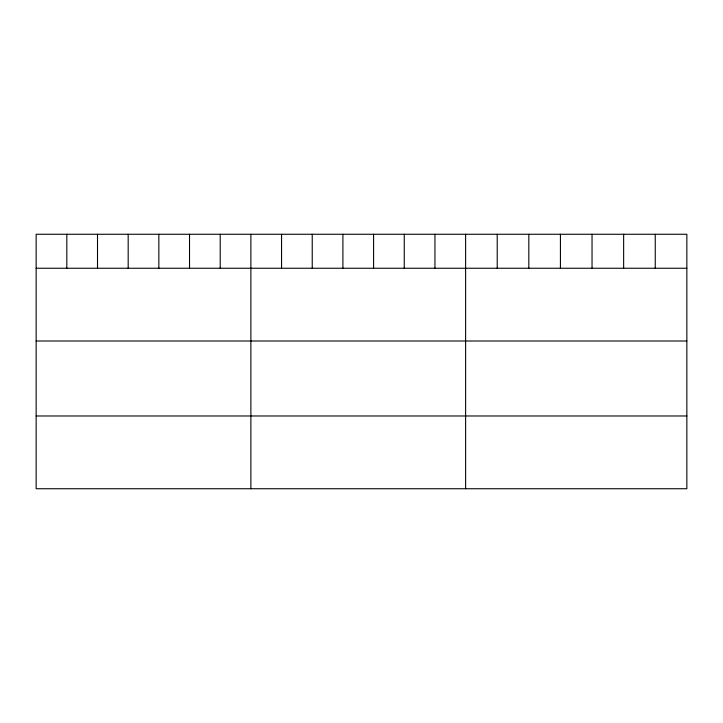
<?xml version="1.0" encoding="UTF-8"?>
<svg xmlns="http://www.w3.org/2000/svg" width="723" height="723" viewBox="0 0 723 723"><rect width="100%" height="100%" fill="white"/><g stroke="black" fill="none" stroke-linecap="round" stroke-linejoin="round"><path stroke-width="1.08" d="M686.85 268.242L686.85 488.739L36.15 488.739L36.15 234.261L686.85 234.261L686.85 268.242L36.15 268.242M36.15 341.003L686.85 341.003M36.15 415.978L686.85 415.978M655.246 234.261L655.246 268.242M623.642 234.261L623.642 268.242M592.038 234.261L592.038 268.242M560.424 234.261L560.424 268.242M528.82 234.261L528.82 268.242M497.216 234.261L497.216 268.242M465.612 234.261L465.612 488.739M434.939 234.261L434.939 268.242M404.256 234.261L404.256 268.242M373.583 234.261L373.583 268.242M342.91 234.261L342.91 268.242M312.237 234.261L312.237 268.242M281.554 234.261L281.554 268.242M250.881 234.261L250.881 488.739M220.208 234.261L220.208 268.242M189.525 234.261L189.525 268.242M158.852 234.261L158.852 268.242M128.179 234.261L128.179 268.242M97.506 234.261L97.506 268.242M66.823 234.261L66.823 268.242"/></g></svg>
